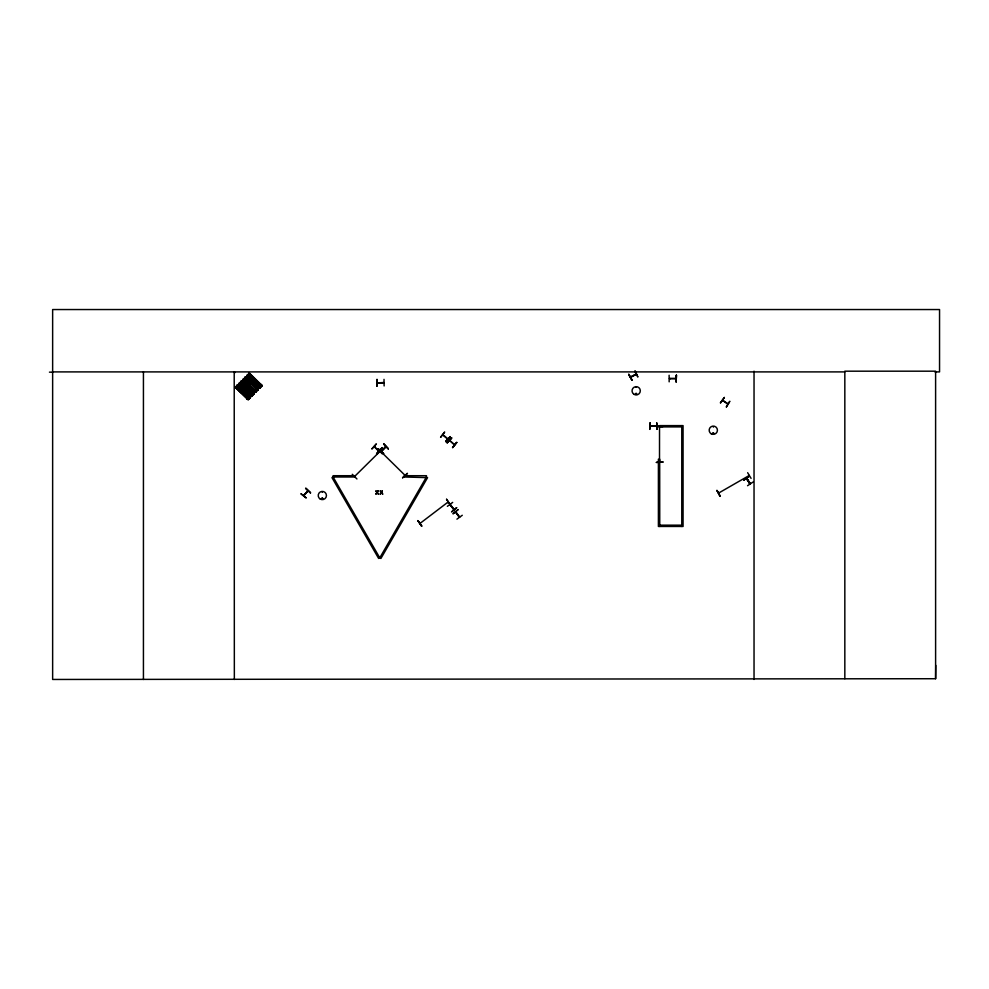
<?xml version="1.0" encoding="UTF-8"?>
<svg xmlns="http://www.w3.org/2000/svg" width="989" height="989" viewBox="0 0 989 989"><rect width="100%" height="100%" fill="white"/><g stroke="black" fill="none" stroke-linecap="round" stroke-linejoin="round"><path stroke-width="1.48" d="M934.926 371.901L939.55 371.901L939.55 309.545L52.64 309.545L52.64 679.455L935.606 678.726L935.742 665.35M447.708 439.116L442.825 434.975M450.156 440.884L449.735 440.476M630.438 377.032L636.31 373.99M447.621 502.486L448.202 502.041L447.906 502.635M374.608 447.053L374.547 446.472M378.466 450.86C373.533 445.495 371.864 444.407 378.787 451.182M380.419 450.663L379.776 450.502L404.983 475.289M728.015 403.883L722.625 400.174L723.058 400.842M659.836 427.236L659.576 427.384M659.527 427.335L659.527 426.667L659.515 461.999L659.564 461.294M659.836 462.011L659.824 461.319M635.828 387.28L636.236 387.169M635.556 393.721C636.941 395.872 636.607 392.287 635.754 393.474M712.661 433.306C714.318 431.377 713.65 435.209 712.723 433.466M713.489 426.84L713.39 427.137M713.415 432.873L713.069 433.701M749.266 475.462L718.694 493.029M631.13 376.957L636.421 374.201M454.075 509.595L449.933 504.439M454.038 509.508L450.156 504.291M750.119 483.942L746.621 478.404L750.119 483.893M355.434 476.03L354.816 476.154M381.222 451.157L385.772 446.459M385.401 446.929L386.093 446.682L381.42 451.33M322.093 491.854L322.414 492.238M322.674 498.815L322.216 498.184L322.105 499M636.52 394.092L635.742 393.77L636.607 393.77M459.687 517.074L455.855 511.882M377.118 382.681L377.711 382.978M669.491 378.428L670.282 378.725M308.049 490.903L303.734 495.699M381.272 451.108L381.902 450.799M248.968 397.813L249.043 398.456M260.762 386.625L260.119 386.563M720.351 402.77L724.368 397.504M720.585 402.931L724.294 397.454M727.545 403.512L727.916 403.772M726.359 406.887L729.82 401.25L726.383 406.912M383.732 382.916L383.04 382.941M669.565 378.428L676.105 378.428L675.339 378.725M676.006 378.676L669.578 378.676M440.587 437.225L444.679 432.02L440.661 437.274M443.282 435.42L442.924 434.666L447.856 438.906M450.255 436.804L445.68 441.576L450.242 436.779M445.755 441.638L450.057 436.619M451.652 437.991L447.139 442.837L451.726 438.053M447.164 442.849L451.466 437.83M449.772 440.538L454.371 444.914M452.715 447.609L456.745 442.355L452.702 447.597M452.48 447.399L456.807 442.417M307.925 490.606L307.653 491.385M307.839 490.655L303.561 495.489L304.266 495.13M303.771 495.637L308.086 490.754M306.071 497.813L300.891 493.684L306.046 497.85M310.472 492.881L305.786 488.207L310.497 492.843M244.74 377.749L245.556 376.92L258.352 389.443L255.681 392.188L242.886 379.665L245.383 377.118L258.166 389.629L245.495 376.982M246.718 375.832L249.376 373.088L262.172 385.611L259.514 388.356L246.718 375.832L259.674 388.195M236.705 388.417L239.017 386.044M240.475 384.647L242.787 382.286M244.37 380.753L246.681 378.391M248.202 376.92L250.514 374.559M237.57 389.258L239.882 386.897M241.341 385.5L243.653 383.139M245.235 381.606L247.547 379.232M249.067 377.773L251.379 375.412M238.868 390.531L241.18 388.17M242.639 386.761L244.951 384.4M246.533 382.867L248.845 380.505M250.365 379.047L252.677 376.673M240.03 391.656L242.33 389.295M243.788 387.898L246.1 385.537M247.683 384.004L249.994 381.643M251.515 380.172L253.827 377.81M241.328 392.93L243.64 390.568M245.087 389.172L247.398 386.81M248.981 385.277L251.293 382.916M252.813 381.445L255.125 379.084M246.891 398.382L249.203 396.02M250.662 394.611L252.974 392.25M254.556 390.717L256.868 388.356M258.389 386.897L260.7 384.523M246.978 399.235L249.97 395.996M250.749 395.476L253.728 392.225M254.544 391.483L257.622 388.331M258.376 387.651L261.455 384.498M252.22 394.203L253.036 394.351M254.643 391.582L257.721 388.43M258.475 387.75L261.553 384.597M371.963 448.821L376.376 443.888L371.988 448.858M381.334 448.796C366.536 464.954 392.126 436.668 377.538 452.727M376.722 453.531L382.187 448.029M355.187 475.783L354.767 476.302L379.949 451.441M385.982 446.669L381.507 451.244M356.942 478.96L352.257 474.3M383.658 453.555L378.713 449.154L383.596 453.63M404.921 475.276L404.662 475.437M402.634 477.823L407.468 473.311L402.572 477.749M719.263 493.078L718.669 493.115M420.115 523.342L448.054 502.066M447.374 506.331L452.678 502.387M456.93 519.151L462.283 515.269M747.548 485.71L753.049 482.039M747.647 472.705L751.071 478.355M720.029 496.293L717 490.396L720.054 496.268M632.008 380.06L628.645 374.361L631.971 380.085M635.902 374.497L630.549 377.229M383.584 382.854L377.205 382.941L383.584 382.52M656.634 426.234L650.23 425.987M746.843 478.28L750.379 483.683M384.016 379.356L384.128 385.957M650.181 426.247L662.989 426.284M656.375 426.568L662.989 426.531M49.45 372.161L52.64 372.161M52.64 371.901L844.829 371.901M669.12 375.239L669.157 381.841M650.305 426.247L656.807 426.284M681.78 426.902L659.75 426.902L659.75 425.616L683.065 425.616L683.065 526.457L658.402 526.457L658.402 459.23L659.688 459.23L659.75 526.457M659.75 525.171L681.78 525.171M727.731 404.044L722.526 400.434M449.698 440.525L454.68 444.741M453.753 509.669L449.995 504.563M305.601 488.405L310.534 492.806M249.203 373.286L261.998 385.797L249.03 373.459M248.931 373.558L261.813 385.982M248.771 373.718L261.541 386.266L248.721 373.768M248.573 373.929L261.38 386.439M261.195 386.625L260.49 387.342M247.473 375.066L260.317 387.54M247.324 375.214L260.169 387.688M247.176 375.363L260.02 387.836M247.077 375.474L259.884 387.985M246.904 375.647L259.724 388.145M245.185 377.291L257.981 389.814L245.049 377.439M244.913 377.575L257.733 390.062M244.753 377.749L257.585 390.222M256.497 391.36L243.393 379.146M243.257 379.294L256.04 391.829M243.195 379.356L255.891 391.978L243.047 379.504M241.205 381.284L254.086 393.709M241.044 381.445L253.814 393.981M241.007 381.482L253.691 394.117M240.859 381.643L253.641 394.166M253.468 394.339L252.764 395.068M239.795 382.743L252.541 395.303M239.598 382.941L252.442 395.415M239.462 383.089L252.294 395.563M239.363 383.188L252.096 395.773M251.997 395.872L239.177 383.373L251.849 396.02M237.731 384.746L250.501 397.294M237.583 384.894L250.328 397.479M237.385 385.104L250.229 397.578M237.236 385.253L250.056 397.751M237.137 385.351L249.883 397.924L237.076 385.413M249.698 398.11L248.993 398.827M235.988 386.551L248.832 399.012M235.839 386.699L248.659 399.197M235.691 386.86L248.536 399.333M235.543 387.008L248.387 399.469M235.407 387.144L248.227 399.643M383.633 444.185L388.331 448.821M417.84 520.696L421.821 525.975M716.926 490.445L720.301 496.132M635.173 370.986L637.88 377.032L634.864 371.147M628.893 374.238L631.934 380.11M376.957 379.504L377.093 386.106M662.989 426.259L656.375 426.296M657.129 429.362L656.745 422.748L656.881 429.362M935.606 678.726L935.606 371.184L844.829 371.184L844.829 678.726M754.038 371.184L754.038 679.455M681.78 425.616L681.78 526.457M676.192 375.239L676.192 381.841M234.665 372.173L234.665 372.902M234.208 371.901L234.344 679.455M143.43 371.901L143.43 679.455M241.118 390.939C242.045 393.733 243.282 388.937 241.118 390.939M244.889 387.169C245.816 389.963 247.04 385.166 244.889 387.169M248.783 383.275C249.71 386.069 250.934 381.272 248.783 383.275M252.603 379.442C253.543 382.236 254.766 377.439 252.603 379.442M321.709 498.444C322.488 500.891 323.613 496.725 321.709 498.444M455.57 512.005L459.428 517.284L455.521 512.03M426.457 476.995L379.801 557.821L380.913 558.464L427.569 477.638L404.427 476.995L404.427 475.709L426.457 475.709L426.457 476.995M378.021 490.767L377.168 492.139L375.808 490.767L376.883 492.51L375.771 494.253L377.143 492.856L378.527 494.253L377.427 492.485L378.021 490.767M382.31 490.767L381.457 492.139L380.097 490.767L381.173 492.51L380.06 494.253L381.433 492.856L382.817 494.253L381.717 492.485L382.31 490.767M256.522 390.062L256.695 390.803L256.522 390.062M237.892 384.585L235.234 387.329L248.078 399.791L250.687 397.108L237.892 384.585M241.662 380.814L238.992 383.559L251.787 396.082L254.457 393.338L241.662 380.814M377.773 448.771L382.224 453.679L377.773 448.771M383.856 443.95L388.306 448.858L383.856 443.95M417.902 520.647L421.598 526.136L417.902 520.647M446.571 499.272L450.267 504.773L446.571 499.272M456.634 507.703L451.553 511.931L456.634 507.691M458.068 509.632L452.974 513.847L458.055 509.607M749.254 476.179L743.913 480.085L749.254 476.179M746.51 478.515L749.946 484.041L746.51 478.515M333.095 476.995L331.983 477.638L378.626 558.426L379.739 557.784L333.095 476.995L333.095 475.709L355.125 475.709L355.125 476.995L333.095 476.995M377.044 379.492L376.821 386.118L377.032 379.504M650.144 422.798L649.847 429.399L650.094 422.798M662.989 462.011L656.375 462.419L662.989 462.011M676.464 375.239L676.105 381.841L676.464 375.239M254.272 393.523L241.452 381.025L254.148 393.647M711.227 433.8A4.129 4.129 0 0 0 717.433 430.215A4.129 4.129 0 0 0 711.227 426.642A4.129 4.129 0 0 0 711.227 433.8M634.11 394.376A4.129 4.129 0 0 0 640.316 390.803A4.129 4.129 0 0 0 634.11 387.218A4.129 4.129 0 0 0 634.11 394.376M320.275 499.086A4.117 4.117 0 0 0 326.444 495.526A4.117 4.117 0 0 0 320.275 491.953A4.117 4.117 0 0 0 320.275 499.086"/></g></svg>
